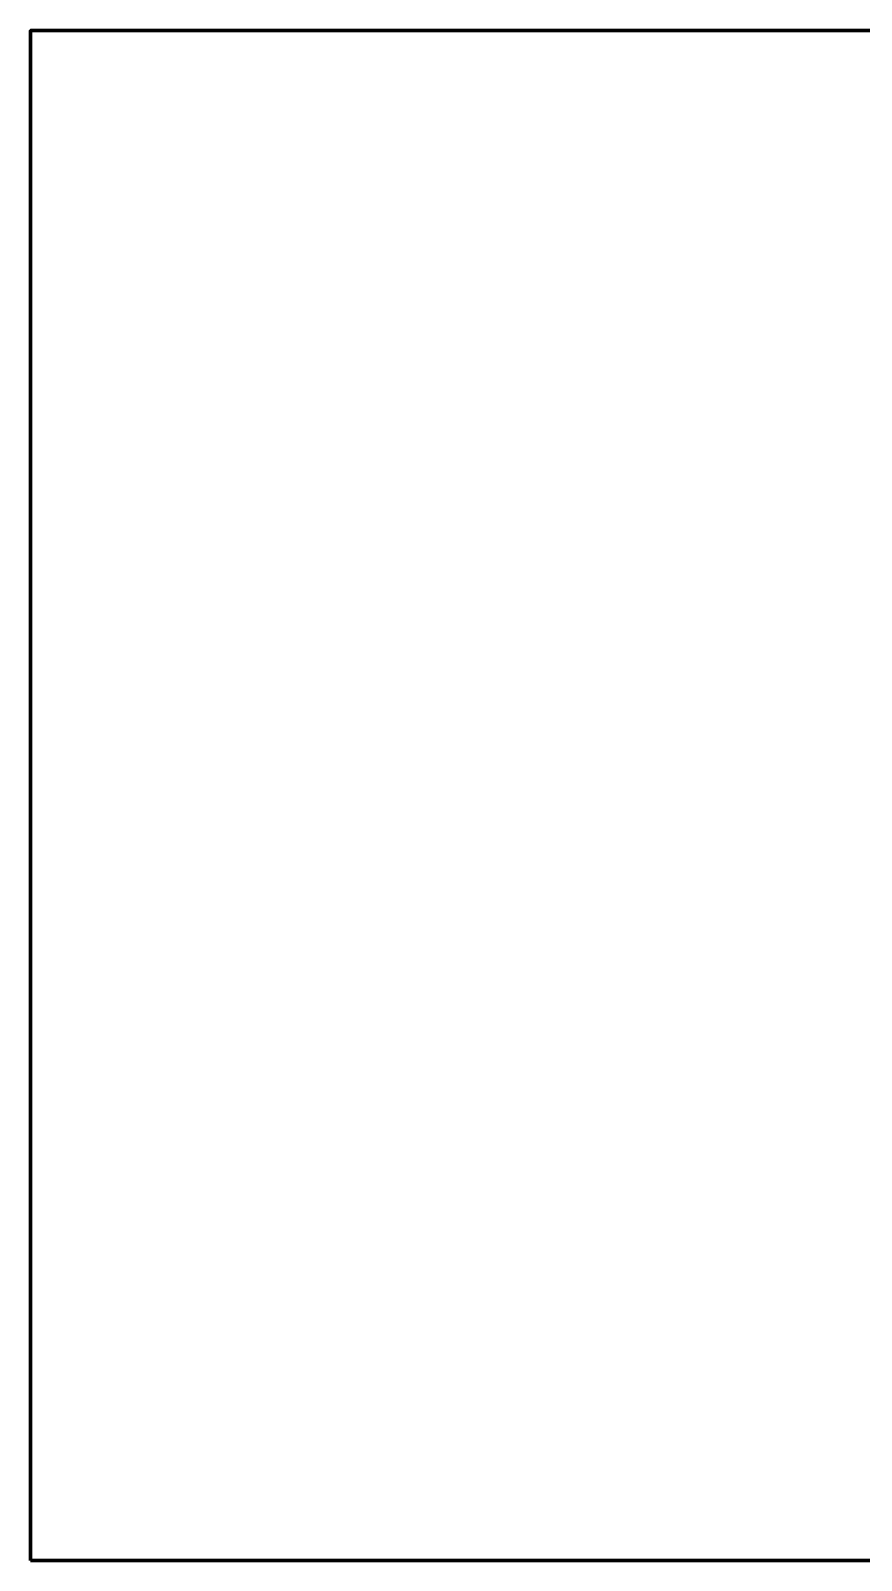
# Model space of a CAD drawing. Header units: millimetres. Extents: x 4 to 387, y 0 to 281.
# Drawn here: x 4 to 154.4, y 4 to 281 of the extents above; entities that cross this region are included whole.
import ezdxf

# ---------------------------------------------------------------- set-up
doc = ezdxf.new("R2010")
doc.units = ezdxf.units.MM
doc.layers.add('AUX', color=7, linetype='Continuous', lineweight=40)

msp = doc.modelspace()

# ---------------------------------------------------------------- linework, layer by layer
at = {"layer": 'AUX', "lineweight": 70}
msp.add_lwpolyline([(3.999999758280865, 4.000000249163575), (386.9999997582809, 4.000000249163575), (386.9999997582809, 281.0000002491635), (3.999999758280865, 281.0000002491635)], close=True, dxfattribs=at)

doc.saveas('drawing.dxf')
